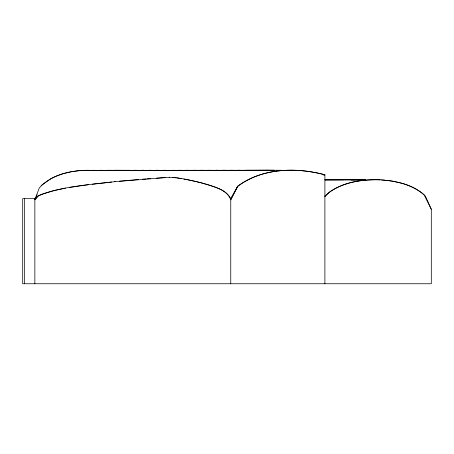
<?xml version="1.0" encoding="UTF-8"?>
<svg xmlns="http://www.w3.org/2000/svg" width="454" height="454" viewBox="0 0 454 454"><rect width="100%" height="100%" fill="white"/><g stroke="black" fill="none" stroke-linecap="round" stroke-linejoin="round"><path stroke-width="0.68" d="M37.126 194.749L34.85 199.805L38.686 195.617L42.523 193.898L54.037 190.527L65.558 188.166M230.757 283.75L230.757 199.805L237.323 186.617C261.833 167.901 296.065 167.066 324.894 174.807L324.894 283.75M183.881 179.041C192.303 180.613 200.691 182.451 208.874 184.999C217.08 188.058 227.755 190.425 230.757 199.805L237.879 186.1C262.491 167.929 296.263 167.134 324.894 174.807L323.793 174.977M230.757 199.805L230.632 198.648L237.879 186.1M324.899 196.741L329.388 192.11C344.115 181.958 362.615 179.205 380.157 179.824M324.865 196.066C338.996 182.831 359.392 179.546 378.08 179.75C394.866 180.454 412.822 184.125 425.387 196.066L431.3 209.266L431.3 283.75L22.7 283.75L22.7 198.625L35.457 198.625M41.11 185.89C55.15 172.843 75.46 169.495 93.989 170.488M69.394 187.491L88.581 184.647M323.623 174.994L324.894 174.807M115.452 181.6C89.404 185.005 62.175 185.817 37.727 196.173L34.85 199.805L39.231 188.064L42.097 184.909L51.126 178.524L56.602 175.965L63.027 173.717L71.102 171.788L78.355 170.744L85.607 170.278L100.107 170.443L92.86 170.256M92.423 184.159L111.61 181.992M114.612 181.685L169.728 177.293M119.288 181.225L138.481 179.517M142.318 179.205L146.16 178.899M147.181 178.819L150.864 178.541M156.307 178.144L165.426 177.503M172.622 170.267L178.553 170.483L165.369 170.477L201.627 170.335L92.86 170.386L94.16 170.477M329.014 179.716L325.024 179.75L343.627 179.727L325.024 179.835L365.538 179.722L329.014 179.722M281.384 170.25L172.622 170.329M129.112 170.295L136.365 170.403L107.36 170.284L114.612 170.426M129.112 170.284L114.612 170.25M325.024 179.756L358.234 179.875M172.622 177.503L175.936 177.747M169.189 177.253C180.079 177.724 190.737 180.323 201.298 182.843C211.723 186.214 224.929 188.194 230.632 198.648M381.553 179.903L391.995 181.072L402.426 183.433C410.28 185.72 417.788 189.29 423.996 194.687L431.3 209.266M176.754 177.809L181.662 178.643M34.85 198.625L34.85 283.75M24.442 198.625L24.442 283.75M208.874 170.256L201.627 170.528L216.127 170.477L208.874 170.256M201.627 170.256L194.374 170.517L208.874 170.488L201.627 170.256M194.374 170.261L187.122 170.511L200.969 170.471L194.374 170.261M187.122 170.261L179.869 170.5L193.716 170.483L187.122 170.261M179.869 170.261L172.622 170.488L185.805 170.471L179.869 170.267M165.369 170.256L158.117 170.471L165.369 170.273M158.117 170.256L150.864 170.454L158.117 170.273M143.617 170.25L136.365 170.437L143.617 170.278M150.864 170.256L143.617 170.449L150.864 170.278M136.365 170.25L129.112 170.432L136.365 170.284M274.137 170.25L245.132 170.284L274.137 170.284M266.884 170.25L245.132 170.403L274.137 170.403L266.884 170.25M358.234 179.71L350.931 179.852L365.538 179.812L358.234 179.71M245.132 170.437L237.879 170.278L245.132 170.437M107.36 170.432L100.107 170.278L107.36 170.432M237.879 170.443L230.632 170.278L237.879 170.443M230.632 170.454L223.379 170.273L230.632 170.454M223.379 170.466L216.127 170.273L223.379 170.466"/></g></svg>
